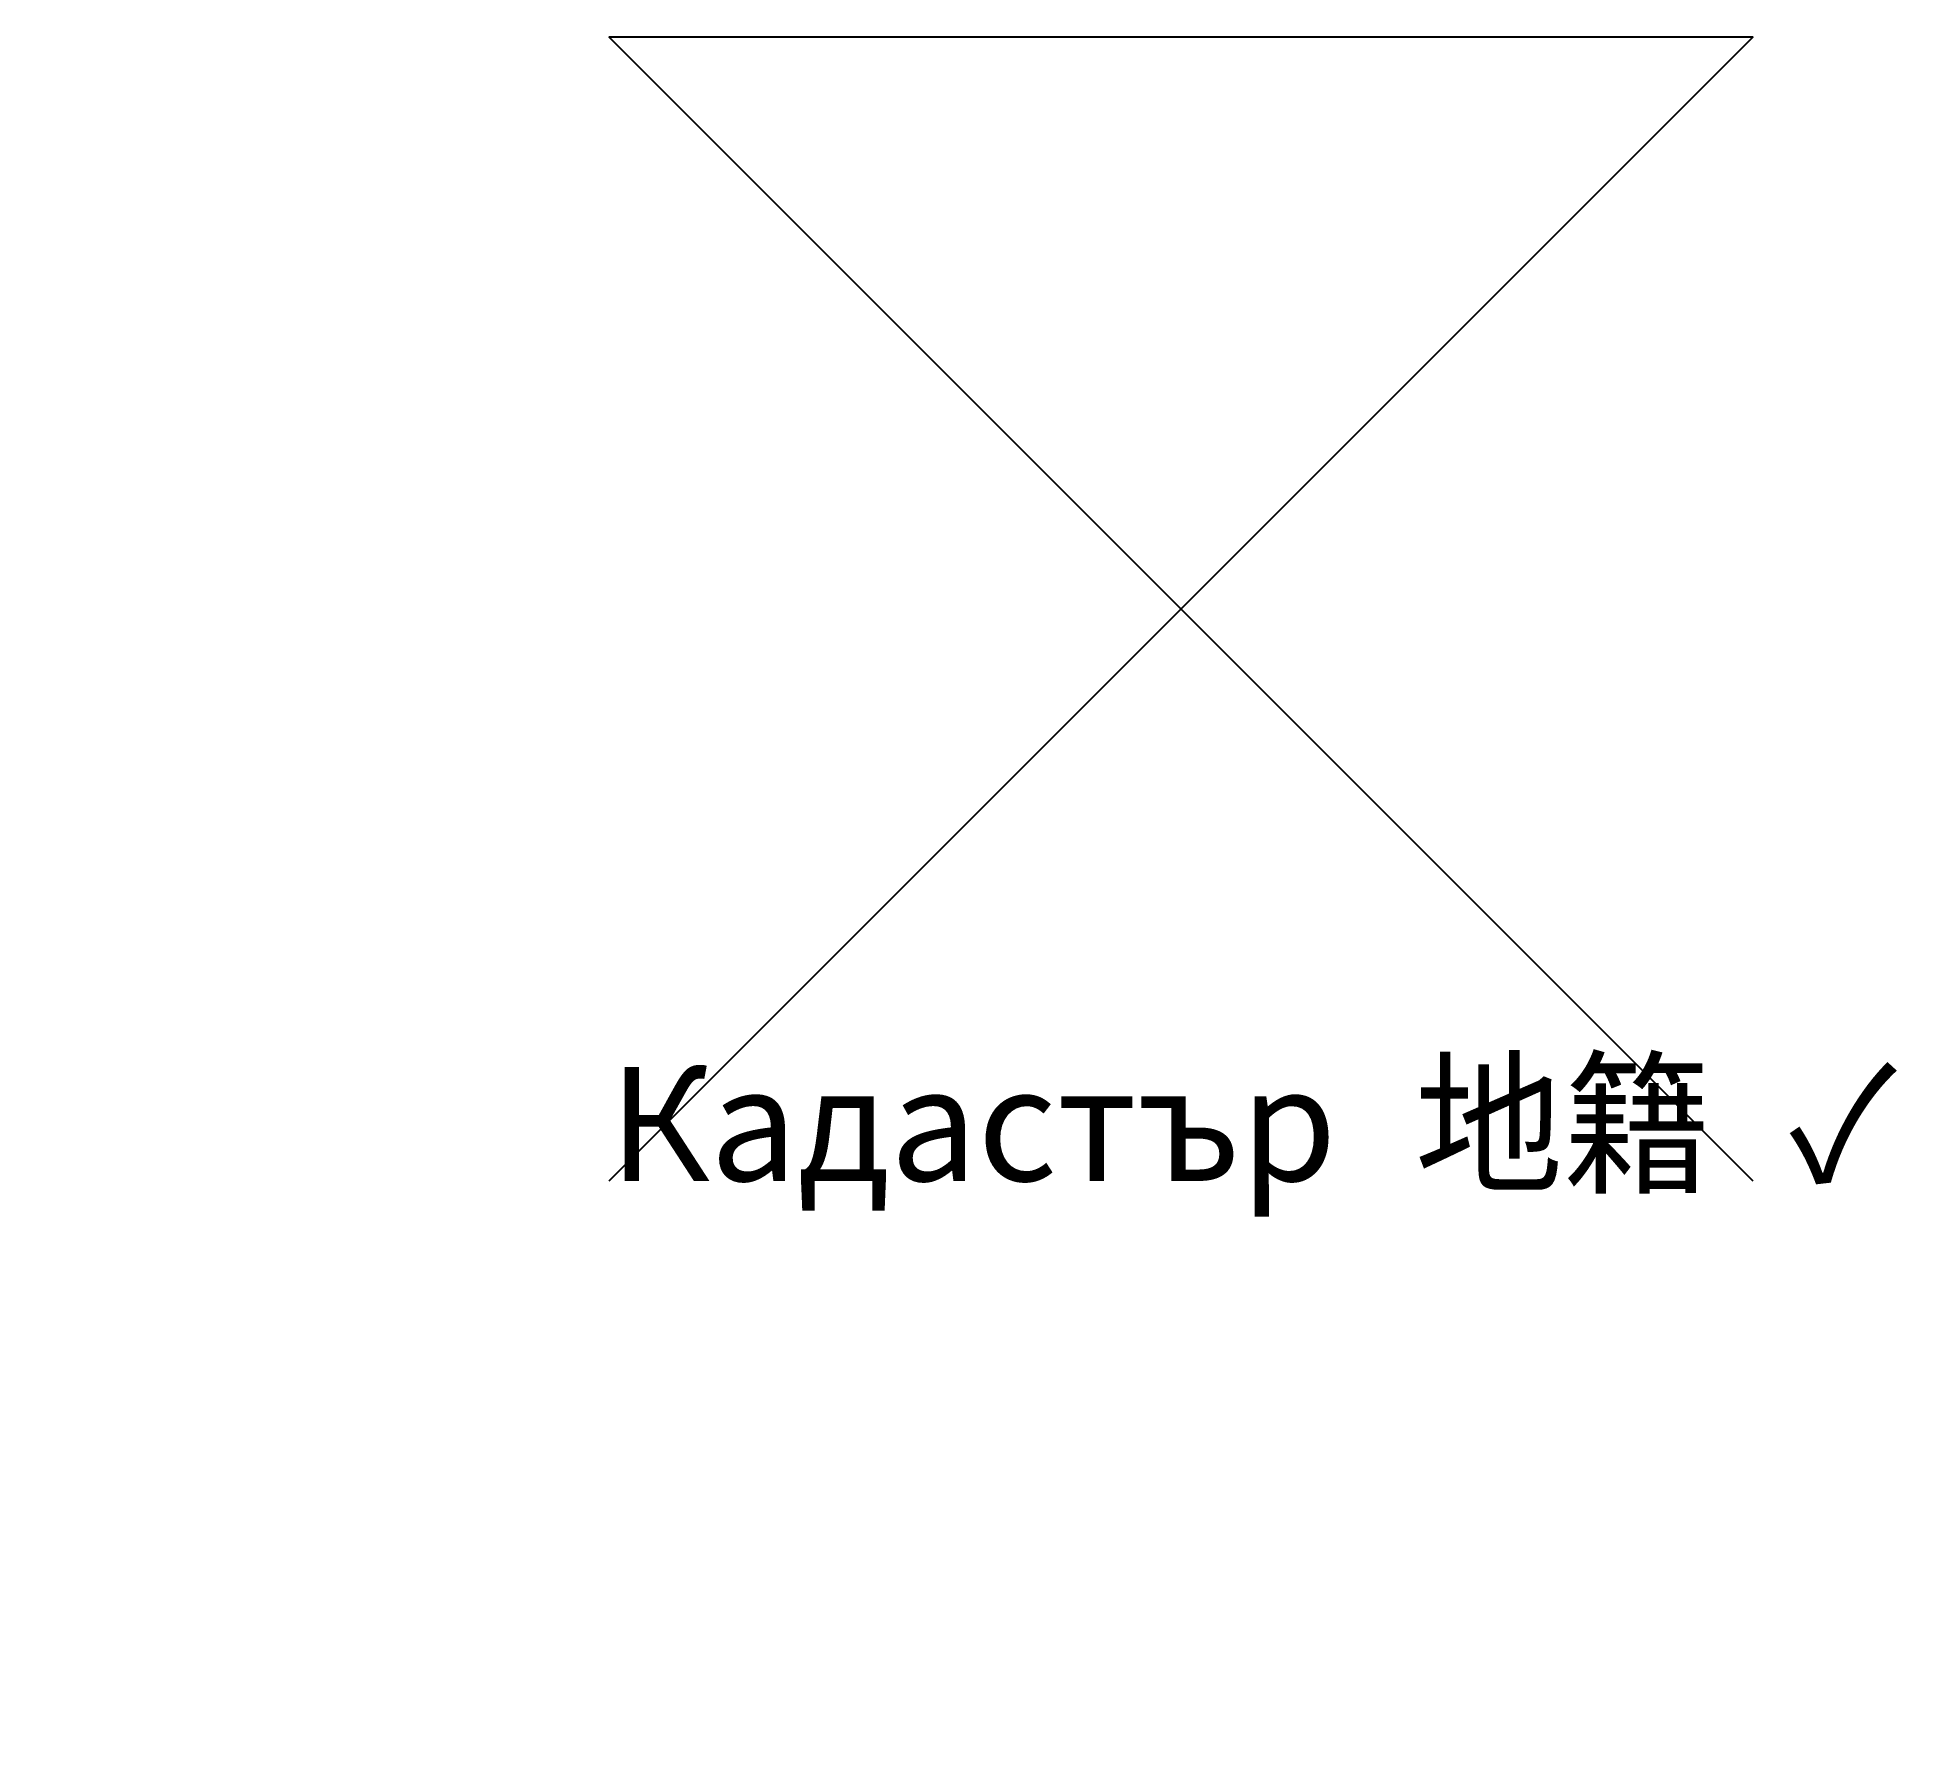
# Model space of a CAD drawing. Extents: x -5 to 11.3, y -5 to 10.
import ezdxf

# ---------------------------------------------------------------- set-up
doc = ezdxf.new("R2010")
doc.units = 0

msp = doc.modelspace()

# ---------------------------------------------------------------- linework, layer by layer
at = {"layer": 'DEGENERATE'}
msp.add_line((10, 10), (10, 10), dxfattribs=at)
for points in [[(0, 0), (10, 10), (0, 10), (10, 0)], [(0, 0), (0, 0), (0, 0)]]:
    msp.add_lwpolyline(points, dxfattribs=at)
msp.add_circle((0, 0), 0, dxfattribs=at)
msp.add_arc((0, 0), 5, 90, 90, dxfattribs=at)

# ---------------------------------------------------------------- texts
at = {"layer": 'UNICODE'}
msp.add_text('Кадастър 地籍 ✓', height=1, dxfattribs=at).set_placement((0, 0))

doc.saveas('drawing.dxf')
